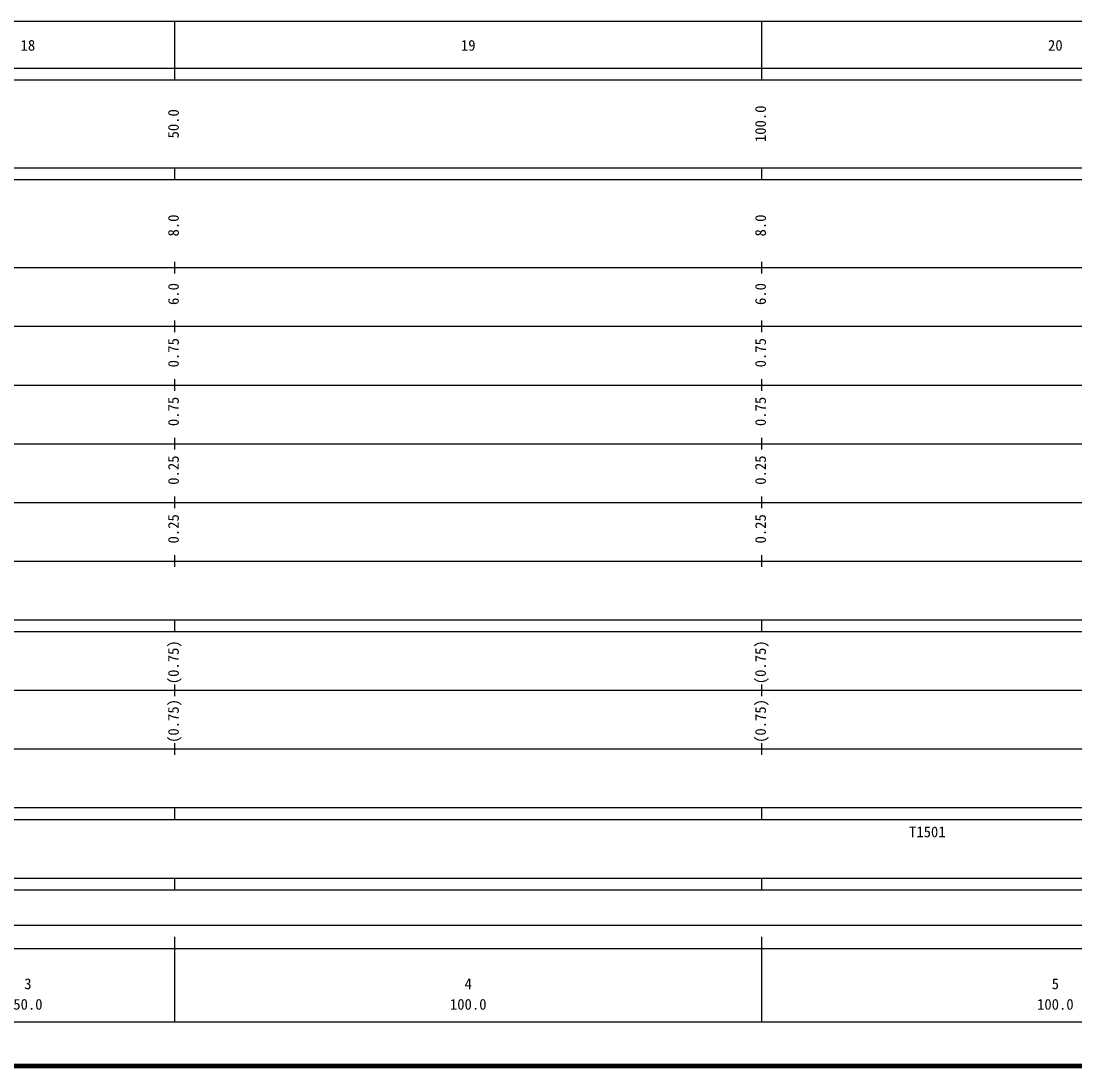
# Model space of a CAD drawing. Units: millimetres on the paper, enlarged 1000 times. Extents: x 40000 to 680000, y 20000 to 380000.
# Drawn here: x 241834 to 421337, y 20000 to 198000 of the extents above; entities that cross this region are included whole.
import ezdxf
from ezdxf.enums import TextEntityAlignment as Align

# ---------------------------------------------------------------- set-up
doc = ezdxf.new("R2010")
doc.units = ezdxf.units.MM
doc.header["$LTSCALE"] = 1000
doc.layers.add('M-TTL', color=2, linetype='Continuous', lineweight=140)
doc.layers.add('M-TTL-BAND', color=7, linetype='Continuous', lineweight=25)
doc.styles.add('ＭＳ ゴシック', font='')
doc.styles.get('ＭＳ ゴシック').set_extended_font_data('MS Gothic')

msp = doc.modelspace()

# ---------------------------------------------------------------- linework, layer by layer
at = {"layer": 'M-TTL'}
msp.add_line((40000, 20000), (680000, 20000), dxfattribs=at)
at = {"layer": 'M-TTL-BAND'}
for p, q in [((68000, 198000), (579000, 198000)), ((268000, 188000), (268000, 198000)), ((368000, 188000), (368000, 198000)), ((40000, 190000), (579000, 190000)), ((40000, 188000), (579000, 188000)), ((40000, 173000), (579000, 173000)), ((268000, 171000), (268000, 173000)), ((368000, 171000), (368000, 173000)), ((40000, 171000), (579000, 171000)), ((268000, 155000), (268000, 157000)), ((368000, 155000), (368000, 157000)), ((40000, 156000), (579000, 156000)), ((46000, 146000), (579000, 146000)), ((268000, 145000), (268000, 147000)), ((368000, 145000), (368000, 147000)), ((268000, 135000), (268000, 137000)), ((368000, 135000), (368000, 137000)), ((52000, 136000), (579000, 136000)), ((46000, 126000), (579000, 126000)), ((268000, 125000), (268000, 127000)), ((368000, 125000), (368000, 127000)), ((268000, 115000), (268000, 117000)), ((368000, 115000), (368000, 117000)), ((52000, 116000), (579000, 116000)), ((46000, 106000), (579000, 106000)), ((268000, 105000), (268000, 107000)), ((368000, 105000), (368000, 107000)), ((40000, 96000), (579000, 96000)), ((268000, 94000), (268000, 96000)), ((368000, 94000), (368000, 96000)), ((40000, 94000), (579000, 94000)), ((268000, 83000), (268000, 85000)), ((368000, 83000), (368000, 85000)), ((49000, 84000), (579000, 84000)), ((40000, 74000), (579000, 74000)), ((268000, 73000), (268000, 75000)), ((368000, 73000), (368000, 75000)), ((40000, 64000), (579000, 64000)), ((268000, 62000), (268000, 64000)), ((368000, 62000), (368000, 64000)), ((40000, 62000), (579000, 62000)), ((40000, 52000), (579000, 52000)), ((268000, 50000), (268000, 52000)), ((368000, 50000), (368000, 52000)), ((40000, 50000), (579000, 50000)), ((225500, 44000), (565000, 44000)), ((268000, 27500), (268000, 42000)), ((368000, 27500), (368000, 42000)), ((40000, 40000), (579000, 40000)), ((68000, 27500), (579000, 27500))]:
    msp.add_line(p, q, dxfattribs=at)

# ---------------------------------------------------------------- texts
at = {"layer": 'M-TTL-BAND', "style": 'ＭＳ ゴシック'}
for s, p in [('18', (243000, 192405)), ('19', (318000, 192405)), ('20', (418000, 192405)), ('3', (243000, 32523)), ('4', (318000, 32523)), ('5', (418000, 32523)), ('50.0', (243000, 29033)), ('100.0', (318000, 29033)), ('100.0', (418000, 29033))]:
    msp.add_text(s, height=1833, dxfattribs=at).set_placement(p, align=Align.BOTTOM_CENTER)
for s, p in [('100.0', (369247, 180500)), ('50.0', (269247, 180500)), ('8.0', (269247, 163174)), ('8.0', (369247, 163174)), ('6.0', (269247, 151500)), ('6.0', (369247, 151500)), ('0.75', (269247, 141500)), ('0.75', (369247, 141500)), ('0.75', (269247, 131500)), ('0.75', (369247, 131500)), ('0.25', (269247, 121500)), ('0.25', (369247, 121500)), ('0.25', (269247, 111500)), ('0.25', (369247, 111500)), ('(0.75)', (269247, 88764)), ('(0.75)', (369247, 88764)), ('(0.75)', (269247, 78764)), ('(0.75)', (369247, 78764))]:
    msp.add_text(s, height=1833, rotation=90, dxfattribs=at).set_placement(p, align=Align.BOTTOM_CENTER)
msp.add_text('T1501', height=1833, dxfattribs=at).set_placement((393075, 58405), align=Align.BOTTOM_LEFT)

doc.saveas('drawing.dxf')
